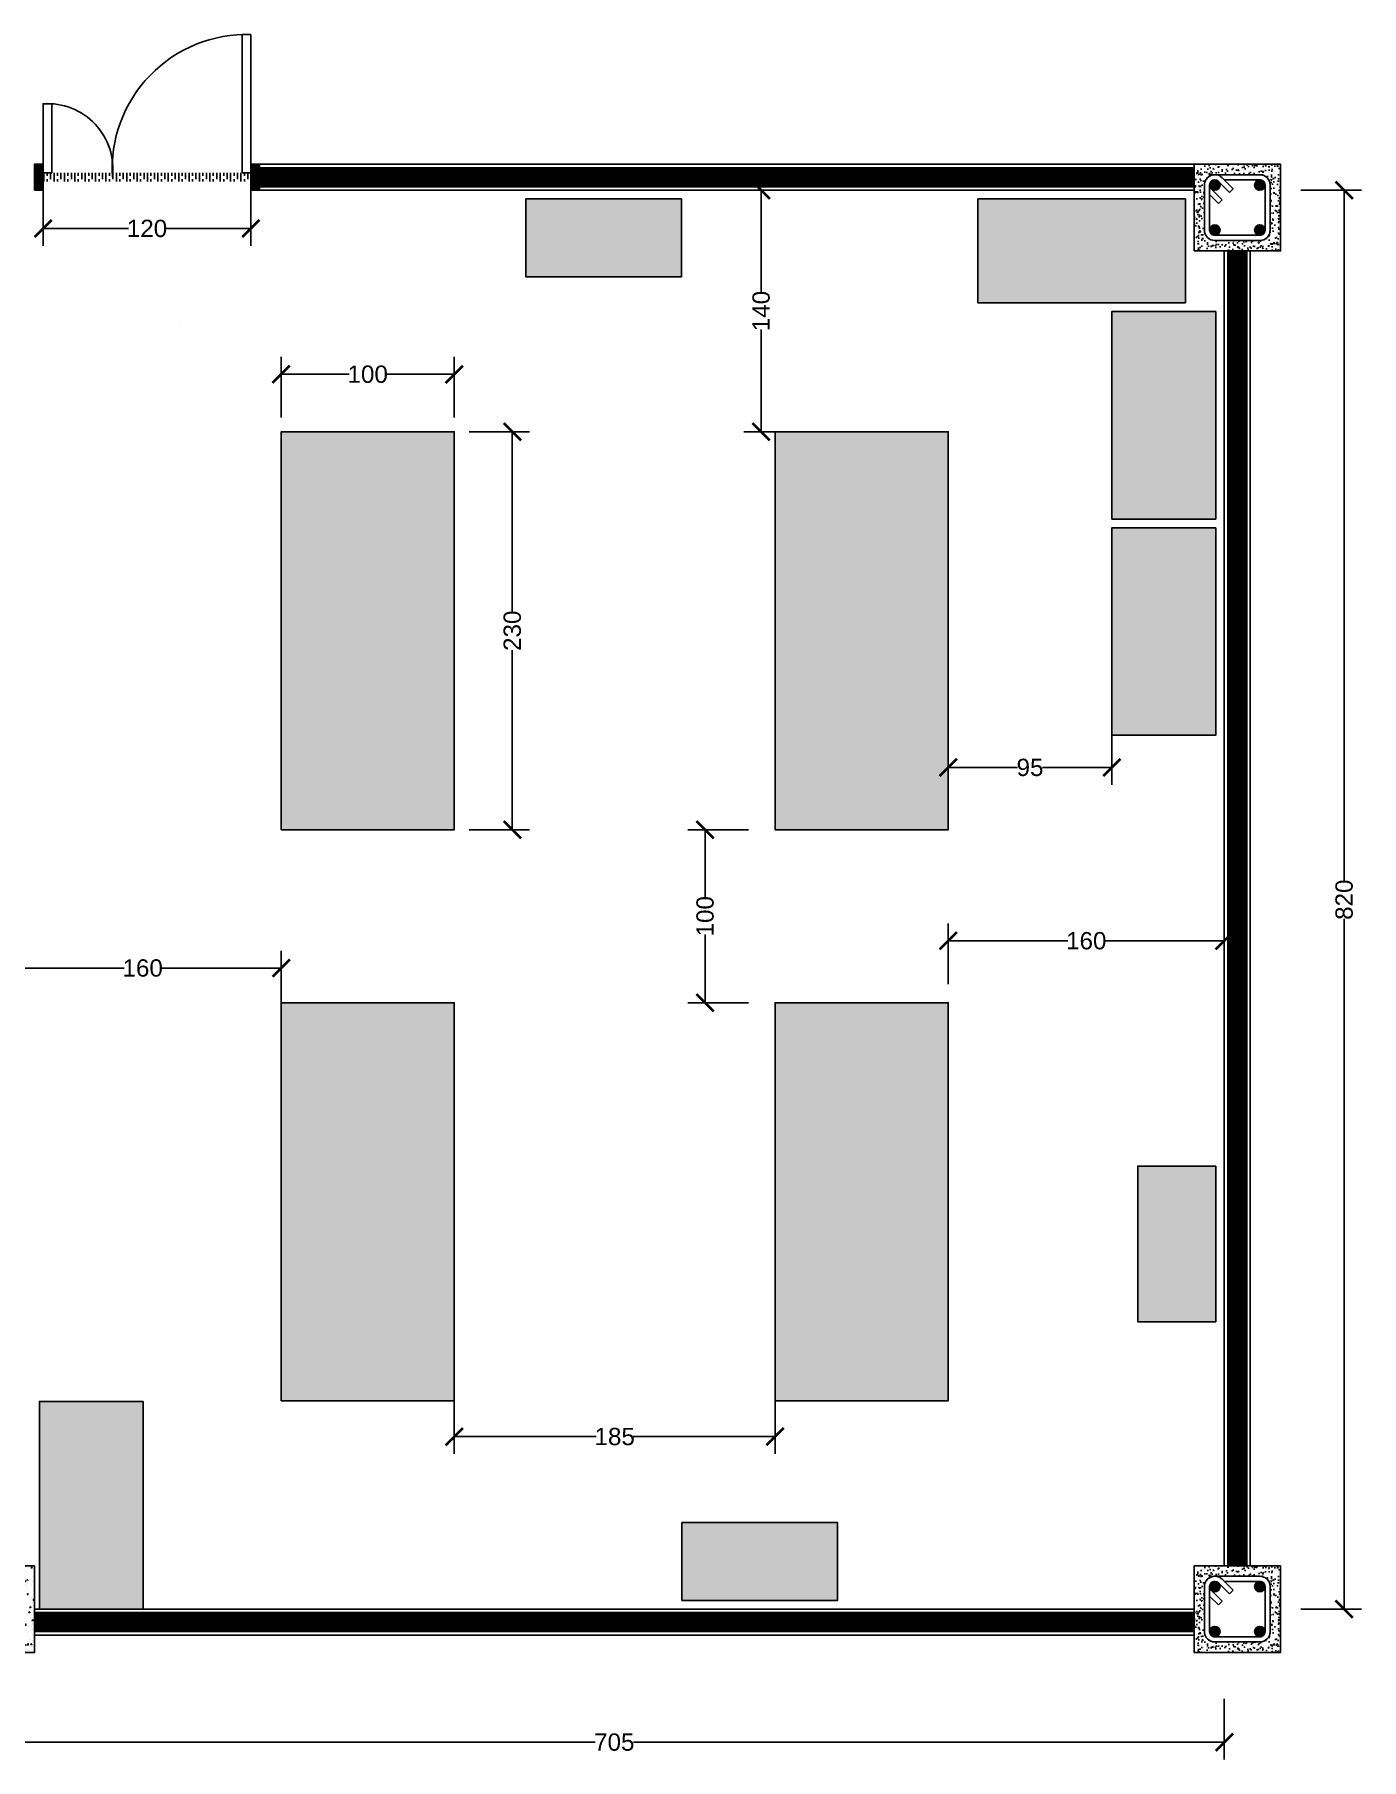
# Model space of a CAD drawing. Header units: centimetres. Extents: x 195 to 3171, y 201 to 1203.
# Drawn here: x 2405 to 3171, y 201 to 1198 of the extents above; entities that cross this region are included whole.
import ezdxf

# ---------------------------------------------------------------- set-up
doc = ezdxf.new("R2010")
doc.units = ezdxf.units.CM
doc.header["$MEASUREMENT"] = 0
doc.layers.get('0').update_dxf_attribs({"true_color": 0xc2ced6})
for name, color, linetype, true_color in [('arsir', 7, 'Continuous', 0xb00b03), ('bENCH', 7, 'Continuous', 0xf7a1ac), ('dinding', 7, 'Continuous', 0x88aaa2), ('kolom', 7, 'Continuous', 0xc2ced6), ('Kusen', 7, 'Continuous', 0xfcbb83), ('text', 7, 'Continuous', 0x3b4d59)]:
    doc.layers.add(name, color=color, linetype=linetype, true_color=true_color)
doc.layers.get('0').off()
doc.styles.get("Standard").update_dxf_attribs({"font": 'arial.ttf'})
doc.dimstyles.get("Standard").update_dxf_attribs({"dimtxt": 10, "dimasz": 10, "dimexe": 10, "dimexo": 0.0625, "dimgap": 0.09, "dimtad": 0, "dimdec": 0, "dimzin": 0, "dimdsep": 46, "dimtxsty": 'Standard', "dimblk": 'ARCHTICK', "dimcen": 0.09, "dimadec": 0, "dimazin": 0, "dimtfac": 1, "dimtdec": 0, "dimtofl": 0, "dimtmove": 0, "dimatfit": 3, "dimfxl": 25, "dimfxlon": 1, "dimtolj": 1, "dimtzin": 0, "dimarcsym": 0})
pattern_1 = [(45, (2758.27505, -227.29553), (-0.1767767, 0.1767767), []), (45, (2758.45183, -227.29553), (-0.1767767, 0.1767767), [0.125, -0.0625])]
pattern_2 = [(45, (2758.27505, 582.70447), (-0.1767767, 0.1767767), []), (45, (2758.45183, 582.70447), (-0.1767767, 0.1767767), [0.125, -0.0625])]
pattern_3 = [(90, (0, 0), (6, -4e-16), [10, -2]), (90, (2, -2), (6, -4e-16), [6, -1.5, 3, -1.5]), (90, (4, -5), (6, -4e-16), [10, -2])]
pattern_4 = [(45, (0, 0), (-0.0883883476, 0.0883883476), []), (45, (0, 0.0625), (-0.0883883476, 0.0883883476), [])]

# ---------------------------------------------------------------- blocks, each defined once
blk = doc.blocks.new('_ArchTick')
at = {"color": 0, "linetype": 'ByBlock', "const_width": 0.15}
blk.add_lwpolyline([(-0.5, -0.5), (0.5, 0.5)], dxfattribs=at)
blk = doc.blocks.new('*D22')
at = {"layer": 'text', "color": 0, "lineweight": -2, "transparency": 16777216}
for p, q in [((3136.45, 1107.66), (3171.45, 1107.66)), ((3161.45, 1107.66), (3161.45, 708.78)), ((3161.45, 287.66), (3161.45, 686.53)), ((3136.45, 287.66), (3171.45, 287.66))]:
    blk.add_line(p, q, dxfattribs=at)
at = {"layer": 'text', "color": 0, "lineweight": -2, "transparency": 16777216, "xscale": 10, "yscale": 10, "zscale": 10}
for p, rotation in [((3161.45, 1107.66), 90), ((3161.45, 287.66), 270)]:
    blk.add_blockref('_ArchTick', p, dxfattribs=dict(at, rotation=rotation))
at = {"layer": 'text', "color": 0, "transparency": 16777216, "insert": (3161.45, 697.66), "char_height": 10, "attachment_point": 5, "rotation": 90}
blk.add_mtext('\\A1;820', dxfattribs=at)
blk = doc.blocks.new('*D23')
at = {"layer": 'text', "color": 0, "lineweight": -2, "transparency": 16777216}
for p, q in [((2387.2, 235.74), (2387.2, 200.74)), ((3092.2, 235.74), (3092.2, 200.74)), ((2387.2, 210.74), (2728.57, 210.74)), ((3092.2, 210.74), (2750.84, 210.74))]:
    blk.add_line(p, q, dxfattribs=at)
at = {"layer": 'text', "color": 0, "lineweight": -2, "transparency": 16777216, "xscale": 10, "yscale": 10, "zscale": 10, "rotation": 180}
blk.add_blockref('_ArchTick', (2387.2, 210.74), dxfattribs=at)
at = {"layer": 'text', "color": 0, "lineweight": -2, "transparency": 16777216, "xscale": 10, "yscale": 10, "zscale": 10}
blk.add_blockref('_ArchTick', (3092.2, 210.74), dxfattribs=at)
at = {"layer": 'text', "color": 0, "transparency": 16777216, "insert": (2739.7, 210.74), "char_height": 10, "attachment_point": 5}
blk.add_mtext('\\A1;705', dxfattribs=at)
blk = doc.blocks.new('*D27')
at = {"layer": 'text', "color": 0, "lineweight": -2, "transparency": 16777216}
for p, q in [((2387.2, 638.16), (2387.2, 668.14)), ((2547.23, 638.16), (2547.23, 668.14)), ((2387.2, 658.14), (2456.56, 658.14)), ((2547.23, 658.14), (2477.86, 658.14))]:
    blk.add_line(p, q, dxfattribs=at)
at = {"layer": 'text', "color": 0, "lineweight": -2, "transparency": 16777216, "xscale": 10, "yscale": 10, "zscale": 10, "rotation": 180}
blk.add_blockref('_ArchTick', (2387.2, 658.14), dxfattribs=at)
at = {"layer": 'text', "color": 0, "lineweight": -2, "transparency": 16777216, "xscale": 10, "yscale": 10, "zscale": 10}
blk.add_blockref('_ArchTick', (2547.23, 658.14), dxfattribs=at)
at = {"layer": 'text', "color": 0, "transparency": 16777216, "insert": (2467.21, 658.14), "char_height": 10, "attachment_point": 5}
blk.add_mtext('\\A1;160', dxfattribs=at)
blk = doc.blocks.new('*D28')
at = {"layer": 'text', "color": 0, "lineweight": -2, "transparency": 16777216}
for p, q in [((2932.66, 792.59), (2932.66, 764.06)), ((3027.2, 792.59), (3027.2, 764.06)), ((2932.66, 774.06), (2972.64, 774.06)), ((3027.2, 774.06), (2987.22, 774.06))]:
    blk.add_line(p, q, dxfattribs=at)
at = {"layer": 'text', "color": 0, "lineweight": -2, "transparency": 16777216, "xscale": 10, "yscale": 10, "zscale": 10, "rotation": 180}
blk.add_blockref('_ArchTick', (2932.66, 774.06), dxfattribs=at)
at = {"layer": 'text', "color": 0, "lineweight": -2, "transparency": 16777216, "xscale": 10, "yscale": 10, "zscale": 10}
blk.add_blockref('_ArchTick', (3027.2, 774.06), dxfattribs=at)
at = {"layer": 'text', "color": 0, "transparency": 16777216, "insert": (2979.93, 774.06), "char_height": 10, "attachment_point": 5}
blk.add_mtext('\\A1;95', dxfattribs=at)
blk = doc.blocks.new('*D29')
at = {"layer": 'text', "color": 0, "lineweight": -2, "transparency": 16777216}
for p, q in [((2932.66, 648.89), (2932.66, 683.89)), ((3092.2, 648.89), (3092.2, 683.89)), ((2932.66, 673.89), (3001.78, 673.89)), ((3092.2, 673.89), (3023.08, 673.89))]:
    blk.add_line(p, q, dxfattribs=at)
at = {"layer": 'text', "color": 0, "lineweight": -2, "transparency": 16777216, "xscale": 10, "yscale": 10, "zscale": 10, "rotation": 180}
blk.add_blockref('_ArchTick', (2932.66, 673.89), dxfattribs=at)
at = {"layer": 'text', "color": 0, "lineweight": -2, "transparency": 16777216, "xscale": 10, "yscale": 10, "zscale": 10}
blk.add_blockref('_ArchTick', (3092.2, 673.89), dxfattribs=at)
at = {"layer": 'text', "color": 0, "transparency": 16777216, "insert": (3012.43, 673.89), "char_height": 10, "attachment_point": 5}
blk.add_mtext('\\A1;160', dxfattribs=at)
blk = doc.blocks.new('*D30')
at = {"layer": 'text', "color": 0, "lineweight": -2, "transparency": 16777216}
for p, q in [((2832.59, 1107.66), (2814.58, 1107.66)), ((2824.58, 1107.66), (2824.58, 1048.53)), ((2824.58, 968.1), (2824.58, 1027.23)), ((2832.59, 968.1), (2814.58, 968.1))]:
    blk.add_line(p, q, dxfattribs=at)
at = {"layer": 'text', "color": 0, "lineweight": -2, "transparency": 16777216, "xscale": 10, "yscale": 10, "zscale": 10}
for p, rotation in [((2824.58, 1107.66), 90), ((2824.58, 968.1), 270)]:
    blk.add_blockref('_ArchTick', p, dxfattribs=dict(at, rotation=rotation))
at = {"layer": 'text', "color": 0, "transparency": 16777216, "insert": (2824.58, 1037.88), "char_height": 10, "attachment_point": 5, "rotation": 90}
blk.add_mtext('\\A1;140', dxfattribs=at)
blk = doc.blocks.new('*D31')
at = {"layer": 'text', "color": 0, "lineweight": -2, "transparency": 16777216}
for p, q in [((2817.2, 738.1), (2782.2, 738.1)), ((2792.2, 738.1), (2792.2, 698.75)), ((2792.2, 638.1), (2792.2, 677.45)), ((2817.2, 638.1), (2782.2, 638.1))]:
    blk.add_line(p, q, dxfattribs=at)
at = {"layer": 'text', "color": 0, "lineweight": -2, "transparency": 16777216, "xscale": 10, "yscale": 10, "zscale": 10}
for p, rotation in [((2792.2, 738.1), 90), ((2792.2, 638.1), 270)]:
    blk.add_blockref('_ArchTick', p, dxfattribs=dict(at, rotation=rotation))
at = {"layer": 'text', "color": 0, "transparency": 16777216, "insert": (2792.2, 688.1), "char_height": 10, "attachment_point": 5, "rotation": 90}
blk.add_mtext('\\A1;100', dxfattribs=at)
blk = doc.blocks.new('*D32')
at = {"layer": 'text', "color": 0, "lineweight": -2, "transparency": 16777216}
for p, q in [((2647.23, 408.04), (2647.23, 377.34)), ((2832.66, 408.04), (2832.66, 377.34)), ((2647.23, 387.34), (2729.24, 387.34)), ((2832.66, 387.34), (2750.64, 387.34))]:
    blk.add_line(p, q, dxfattribs=at)
at = {"layer": 'text', "color": 0, "lineweight": -2, "transparency": 16777216, "xscale": 10, "yscale": 10, "zscale": 10, "rotation": 180}
blk.add_blockref('_ArchTick', (2647.23, 387.34), dxfattribs=at)
at = {"layer": 'text', "color": 0, "lineweight": -2, "transparency": 16777216, "xscale": 10, "yscale": 10, "zscale": 10}
blk.add_blockref('_ArchTick', (2832.66, 387.34), dxfattribs=at)
at = {"layer": 'text', "color": 0, "transparency": 16777216, "insert": (2739.94, 387.34), "char_height": 10, "attachment_point": 5}
blk.add_mtext('\\A1;185', dxfattribs=at)
blk = doc.blocks.new('*D35')
at = {"layer": 'text', "color": 0, "lineweight": -2, "transparency": 16777216}
for p, q in [((2655.79, 968.1), (2690.79, 968.1)), ((2680.79, 968.1), (2680.79, 864.3)), ((2680.79, 738.1), (2680.79, 841.89)), ((2655.79, 738.1), (2690.79, 738.1))]:
    blk.add_line(p, q, dxfattribs=at)
at = {"layer": 'text', "color": 0, "lineweight": -2, "transparency": 16777216, "xscale": 10, "yscale": 10, "zscale": 10}
for p, rotation in [((2680.79, 968.1), 90), ((2680.79, 738.1), 270)]:
    blk.add_blockref('_ArchTick', p, dxfattribs=dict(at, rotation=rotation))
at = {"layer": 'text', "color": 0, "transparency": 16777216, "insert": (2680.79, 853.1), "char_height": 10, "attachment_point": 5, "rotation": 90}
blk.add_mtext('\\A1;230', dxfattribs=at)
blk = doc.blocks.new('*D36')
at = {"layer": 'text', "color": 0, "lineweight": -2, "transparency": 16777216}
for p, q in [((2547.23, 976.31), (2547.23, 1011.31)), ((2647.23, 976.31), (2647.23, 1011.31)), ((2547.23, 1001.31), (2586.58, 1001.31)), ((2647.23, 1001.31), (2607.88, 1001.31))]:
    blk.add_line(p, q, dxfattribs=at)
at = {"layer": 'text', "color": 0, "lineweight": -2, "transparency": 16777216, "xscale": 10, "yscale": 10, "zscale": 10, "rotation": 180}
blk.add_blockref('_ArchTick', (2547.23, 1001.31), dxfattribs=at)
at = {"layer": 'text', "color": 0, "lineweight": -2, "transparency": 16777216, "xscale": 10, "yscale": 10, "zscale": 10}
blk.add_blockref('_ArchTick', (2647.23, 1001.31), dxfattribs=at)
at = {"layer": 'text', "color": 0, "transparency": 16777216, "insert": (2597.23, 1001.31), "char_height": 10, "attachment_point": 5}
blk.add_mtext('\\A1;100', dxfattribs=at)
blk = doc.blocks.new('*D39')
at = {"layer": 'text', "color": 0, "lineweight": -2, "transparency": 16777216}
for p, q in [((2409.7, 1107.59), (2409.7, 1075.57)), ((2529.7, 1107.59), (2529.7, 1075.57)), ((2409.7, 1085.57), (2459.05, 1085.57)), ((2529.7, 1085.57), (2480.35, 1085.57))]:
    blk.add_line(p, q, dxfattribs=at)
at = {"layer": 'text', "color": 0, "lineweight": -2, "transparency": 16777216, "xscale": 10, "yscale": 10, "zscale": 10, "rotation": 180}
blk.add_blockref('_ArchTick', (2409.7, 1085.57), dxfattribs=at)
at = {"layer": 'text', "color": 0, "lineweight": -2, "transparency": 16777216, "xscale": 10, "yscale": 10, "zscale": 10}
blk.add_blockref('_ArchTick', (2529.7, 1085.57), dxfattribs=at)
at = {"layer": 'text', "color": 0, "transparency": 16777216, "insert": (2469.7, 1085.57), "char_height": 10, "attachment_point": 5}
blk.add_mtext('\\A1;120', dxfattribs=at)

msp = doc.modelspace()

# ---------------------------------------------------------------- hatches: boundary and pattern name
at = {"layer": 'arsir'}
h = msp.add_hatch(dxfattribs=at)
h.set_pattern_fill('STEEL', color=256)
h.set_pattern_definition([(45, (2160, 0), (-0.088388348, 0.088388348), []), (45, (2160, 0.0625), (-0.088388348, 0.088388348), [])])
h.paths.add_polyline_path([(2534.7, 1122.66), (2529.7, 1122.66), (2529.7, 1107.66), (2534.7, 1107.66)])
h.paths.add_polyline_path([(2409.7, 1122.66), (2404.7, 1122.66), (2404.7, 1107.66), (2409.7, 1107.66)])
h = msp.add_hatch(dxfattribs=at)
h.set_pattern_fill('GOST_WOOD', color=256)
h.set_pattern_definition([(90, (2160, 0), (6, -4e-16), [10, -2]), (90, (2162, -2), (6, -4e-16), [6, -1.5, 3, -1.5]), (90, (2164, -5), (6, -4e-16), [10, -2])])
h.paths.add_polyline_path([(2529.7, 1117.66), (2449.7, 1117.66), (2449.7, 1112.66), (2529.7, 1112.66)])
h.paths.add_polyline_path([(2449.7, 1117.66), (2409.7, 1117.66), (2409.7, 1112.66), (2449.7, 1112.66)])
h = msp.add_hatch(dxfattribs=at)
h.set_pattern_fill('ANSI32', color=256)
h.set_pattern_definition([(45, (2085.055, 135.4548), (-0.26516504, 0.26516504), []), (45, (2085.2318, 135.4548), (-0.26516504, 0.26516504), [])])
h.paths.add_polyline_path([(2534.7, 1120.66), (2534.7, 1109.66), (3074.7, 1109.66), (3074.7, 1120.66)])
h = msp.add_hatch(dxfattribs=at)
h.set_pattern_fill('AR-CONC', color=256)
h.set_pattern_definition([(50, (2758.275, 582.7045), (7.1726, -0.62752), [0.75, -8.25]), (355, (2758.275, 582.7045), (-1.38751, 7.52192), [0.6, -6.6]), (100.4514, (2758.873, 582.652), (5.78509, 6.8944), [0.6374, -7.01142]), (46.1842, (2758.275, 584.7045), (10.67241, -1.65519), [1.125, -12.375]), (96.6356, (2759.164, 584.567), (9.34662, 9.74119), [0.9561, -10.51714]), (351.1842, (2758.275, 584.704), (9.34662, 9.74119), [0.9, -9.9]), (21, (2759.275, 584.2045), (5.96907, -4.02619), [0.75, -8.25]), (326, (2759.275, 584.2045), (2.43315, 7.2515), [0.6, -6.6]), (71.4514, (2759.7725, 583.869), (8.402224, 3.22531), [0.6374, -7.01142]), (37.5, (2758.275, 582.7045), (0.121599, 3.328939), [0, -6.52, 0, -6.7, 0, -6.625]), (7.5, (2758.275, 582.7045), (2.630695, 3.944117), [0, -3.82, 0, -6.37, 0, -2.525]), (327.5, (2756.045, 582.7045), (5.338224, -0.225549), [0, -2.5, 0, -7.8, 0, -10.35]), (317.5, (2755.045, 582.7045), (5.831862, 1.00105), [0, -3.25, 0, -5.18, 0, -7.35])])
h.paths.add_polyline_path([(3074.7, 1122.66), (3074.7, 1072.66), (3124.7, 1072.66), (3124.7, 1122.66)])
h.paths.add_polyline_path([(3086.7, 1078.66), (3112.7, 1078.66, 0.414214), (3118.7, 1084.66), (3118.7, 1110.66, 0.414214), (3112.7, 1116.66), (3086.7, 1116.66, 0.414214), (3080.7, 1110.66), (3080.7, 1084.66, 0.414214)], flags=16)
h.paths.add_polyline_path([(3112.7, 1113.66, -0.414214), (3115.7, 1110.66), (3115.7, 1084.66, -0.414214), (3112.7, 1081.66), (3086.7, 1081.66, -0.414214), (3083.7, 1084.66), (3083.7, 1110.66, -0.667714), (3088.82, 1112.78), (3090.94, 1114.9), (3092.19, 1113.66)], flags=0)
h.paths.add_polyline_path([(3083.7, 1110.66, -1), (3089.7, 1110.66, -1)], flags=0)
h.paths.add_polyline_path([(3115.7, 1110.66, -1), (3109.7, 1110.66, -1)], flags=0)
h.paths.add_polyline_path([(3089.7, 1084.66, -1), (3083.7, 1084.66, -1)], flags=0)
h.paths.add_polyline_path([(3115.7, 1084.66, -1), (3109.7, 1084.66, -1)], flags=0)
h.paths.add_polyline_path([(3083.7, 1110.66, 1), (3089.7, 1110.66, 1)], flags=0)
h = msp.add_hatch(dxfattribs=at)
h.set_pattern_fill('ANSI33', color=256)
h.set_pattern_definition(pattern_2)
h.paths.add_polyline_path([(3089.7, 1110.66, 1), (3083.7, 1110.66, 1)])
h = msp.add_hatch(dxfattribs=at)
h.set_pattern_fill('ANSI33', color=256)
h.set_pattern_definition(pattern_2)
h.paths.add_polyline_path([(3115.7, 1110.66, 1), (3109.7, 1110.66, 1)])
at = {"layer": 'arsir', "true_color": 0xc7c8ca}
h = msp.add_hatch(dxfattribs=at)
h.set_pattern_fill('STEEL', color=9)
h.set_pattern_definition(pattern_4)
h.paths.add_polyline_path([(618.53, 1102.66), (528.53, 1102.66), (528.53, 1057.66), (618.53, 1057.66)])
h.paths.add_polyline_path([(708.74, 337.66), (618.74, 337.66), (618.74, 292.66), (708.74, 292.66)])
h.paths.add_polyline_path([(927.2, 543.73), (882.2, 543.73), (882.2, 453.73), (927.2, 453.73)])
h.paths.add_polyline_path([(1647.2, 1042.45), (1602.2, 1042.45), (1602.2, 952.45), (1647.2, 952.45)])
h.paths.add_polyline_path([(1647.2, 947.45), (1602.2, 947.45), (1602.2, 857.45), (1647.2, 857.45)])
h.paths.add_polyline_path([(1647.2, 517.66), (1602.2, 517.66), (1602.2, 427.66), (1647.2, 427.66)])
h.paths.add_polyline_path([(1647.2, 422.66), (1602.2, 422.66), (1602.2, 332.66), (1647.2, 332.66)])
h.paths.add_polyline_path([(2058.53, 1102.66), (1968.53, 1102.66), (1968.53, 1057.66), (2058.53, 1057.66)])
h.paths.add_polyline_path([(2367.2, 422.66), (2322.2, 422.66), (2322.2, 332.66), (2367.2, 332.66)])
h.paths.add_polyline_path([(2367.2, 517.66), (2322.2, 517.66), (2322.2, 427.66), (2367.2, 427.66)])
h.paths.add_polyline_path([(2322.2, 332.66), (2260.63, 332.66), (2260.63, 292.66), (2322.2, 292.66)])
h.paths.add_polyline_path([(3087.2, 1037.66), (3027.2, 1037.66), (3027.2, 917.66), (3087.2, 917.66)])
h.paths.add_polyline_path([(3087.2, 912.66), (3027.2, 912.66), (3027.2, 792.66), (3087.2, 792.66)])
h.paths.add_polyline_path([(3087.2, 543.73), (3042.2, 543.73), (3042.2, 453.73), (3087.2, 453.73)])
h.paths.add_polyline_path([(2868.74, 337.66), (2778.74, 337.66), (2778.74, 292.66), (2868.74, 292.66)])
at = {"layer": 'arsir', "true_color": 0x636466}
h = msp.add_hatch(dxfattribs=at)
h.set_pattern_fill('STEEL', color=251)
h.set_pattern_definition(pattern_4)
h.paths.add_polyline_path([(909.7, 1102.66), (789.7, 1102.66), (789.7, 1042.66), (909.7, 1042.66)])
h.paths.add_polyline_path([(927.2, 1037.66), (867.2, 1037.66), (867.2, 917.66), (927.2, 917.66)])
h.paths.add_polyline_path([(927.2, 912.66), (867.2, 912.66), (867.2, 792.66), (927.2, 792.66)])
h.paths.add_polyline_path([(2778.53, 1102.66), (2688.53, 1102.66), (2688.53, 1057.66), (2778.53, 1057.66)])
h.paths.add_polyline_path([(3069.7, 1102.66), (2949.7, 1102.66), (2949.7, 1042.66), (3069.7, 1042.66)])
at = {"layer": 'arsir'}
h = msp.add_hatch(dxfattribs=at)
h.set_pattern_fill('ANSI33', color=256)
h.set_pattern_definition(pattern_2)
h.paths.add_polyline_path([(3089.7, 1084.66, 1), (3083.7, 1084.66, 1)])
h = msp.add_hatch(dxfattribs=at)
h.set_pattern_fill('ANSI33', color=256)
h.set_pattern_definition(pattern_2)
h.paths.add_polyline_path([(3115.7, 1084.66, 1), (3109.7, 1084.66, 1)])
h = msp.add_hatch(dxfattribs=at)
h.set_pattern_fill('ANSI32', color=256, angle=90)
h.set_pattern_definition([(135, (4079.40265, 188.0089), (-0.26516504, -0.26516504), []), (135, (4079.40265, 188.18567), (-0.26516504, -0.26516504), [])])
h.paths.add_polyline_path([(3105.2, 1072.66), (3094.2, 1072.66), (3094.2, 312.66), (3105.2, 312.66)])
at = {"layer": 'arsir', "true_color": 0xfecc66}
h = msp.add_hatch(dxfattribs=at)
h.set_pattern_fill('GOST_WOOD', color=31)
h.set_pattern_definition(pattern_3)
h.paths.add_polyline_path([(1406.3, 1054.5), (1176.3, 1054.5), (1176.3, 954.5), (1406.3, 954.5)])
h.paths.add_polyline_path([(2467.56, 407.66), (2407.56, 407.66), (2407.56, 287.66), (2467.56, 287.66)])
h = msp.add_hatch(dxfattribs=at)
h.set_pattern_fill('GOST_WOOD', color=31)
h.set_pattern_definition(pattern_3)
h.paths.add_polyline_path([(487.2, 873.1), (387.2, 873.1), (387.2, 643.1), (487.2, 643.1)])
h.paths.add_polyline_path([(487.2, 638.1), (387.2, 638.1), (387.2, 408.1), (487.2, 408.1)])
h.paths.add_polyline_path([(772.63, 753.1), (672.63, 753.1), (672.63, 523.1), (772.63, 523.1)])
h.paths.add_polyline_path([(772.63, 988.1), (672.63, 988.1), (672.63, 758.1), (772.63, 758.1)])
h.paths.add_polyline_path([(1207.2, 903.1), (1107.2, 903.1), (1107.2, 673.1), (1207.2, 673.1)])
h.paths.add_polyline_path([(1207.2, 668.1), (1107.2, 668.1), (1107.2, 438.1), (1207.2, 438.1)])
h.paths.add_polyline_path([(1492.63, 668.1), (1392.63, 668.1), (1392.63, 438.1), (1492.63, 438.1)])
h.paths.add_polyline_path([(1492.63, 903.1), (1392.63, 903.1), (1392.63, 673.1), (1492.63, 673.1)])
h.paths.add_polyline_path([(858.55, 407.66), (798.55, 407.66), (798.55, 287.66), (858.55, 287.66)])
h.paths.add_polyline_path([(347.56, 412.66), (287.56, 412.66), (287.56, 292.66), (347.56, 292.66)])
h.paths.add_polyline_path([(1927.2, 968.1), (1827.2, 968.1), (1827.2, 738.1), (1927.2, 738.1)])
h.paths.add_polyline_path([(1927.2, 638.1), (1827.2, 638.1), (1827.2, 408.1), (1927.2, 408.1)])
h.paths.add_polyline_path([(2212.63, 638.1), (2112.63, 638.1), (2112.63, 408.1), (2212.63, 408.1)])
h.paths.add_polyline_path([(2212.63, 968.1), (2112.63, 968.1), (2112.63, 738.1), (2212.63, 738.1)])
h.paths.add_polyline_path([(1786.84, 412.65), (1726.84, 412.65), (1726.84, 292.65), (1786.84, 292.65)])
h.paths.add_polyline_path([(1066.83, 412.66), (1006.83, 412.66), (1006.83, 292.66), (1066.83, 292.66)])
h.paths.add_polyline_path([(2647.23, 638.1), (2547.23, 638.1), (2547.23, 408.1), (2647.23, 408.1)])
h.paths.add_polyline_path([(2647.23, 968.1), (2547.23, 968.1), (2547.23, 738.1), (2647.23, 738.1)])
h.paths.add_polyline_path([(2932.66, 968.1), (2832.66, 968.1), (2832.66, 738.1), (2932.66, 738.1)])
h.paths.add_polyline_path([(2932.66, 638.1), (2832.66, 638.1), (2832.66, 408.1), (2932.66, 408.1)])
at = {"layer": 'arsir'}
h = msp.add_hatch(dxfattribs=at)
h.set_pattern_fill('AR-CONC', color=256)
h.set_pattern_definition([(50, (2038.275, -227.2955), (7.1726, -0.62752), [0.75, -8.25]), (355, (2038.275, -227.2955), (-1.38751, 7.52192), [0.6, -6.6]), (100.4514, (2038.873, -227.348), (5.78509, 6.8944), [0.6374, -7.01142]), (46.1842, (2038.275, -225.2955), (10.67241, -1.65519), [1.125, -12.375]), (96.6356, (2039.164, -225.433), (9.34662, 9.74119), [0.9561, -10.51714]), (351.1842, (2038.275, -225.296), (9.34662, 9.74119), [0.9, -9.9]), (21, (2039.275, -225.7955), (5.96907, -4.02619), [0.75, -8.25]), (326, (2039.275, -225.7955), (2.43315, 7.2515), [0.6, -6.6]), (71.4514, (2039.7725, -226.131), (8.402224, 3.22531), [0.6374, -7.01142]), (37.5, (2038.275, -227.2955), (0.121599, 3.328939), [0, -6.52, 0, -6.7, 0, -6.625]), (7.5, (2038.275, -227.2955), (2.630695, 3.944117), [0, -3.82, 0, -6.37, 0, -2.525]), (327.5, (2036.045, -227.2955), (5.338224, -0.225549), [0, -2.5, 0, -7.8, 0, -10.35]), (317.5, (2035.045, -227.2955), (5.831862, 1.00105), [0, -3.25, 0, -5.18, 0, -7.35])])
h.paths.add_polyline_path([(2354.7, 312.66), (2354.7, 262.66), (2404.7, 262.66), (2404.7, 312.66)])
h.paths.add_polyline_path([(2392.7, 306.66, -0.414214), (2398.7, 300.66), (2398.7, 274.66, -0.414214), (2392.7, 268.66), (2366.7, 268.66, -0.414214), (2360.7, 274.66), (2360.7, 300.66, -0.414214), (2366.7, 306.66)], flags=0)
h.paths.add_polyline_path([(2392.7, 303.66, -0.414214), (2395.7, 300.66), (2395.7, 274.66, -0.414214), (2392.7, 271.66), (2366.7, 271.66, -0.414214), (2363.7, 274.66), (2363.7, 300.66, -0.414214), (2366.7, 303.66, -0.198578), (2368.82, 302.78), (2375.19, 296.42), (2377.31, 298.55), (2372.19, 303.66)], flags=0)
h.paths.add_polyline_path([(2369.7, 300.66, -1), (2363.7, 300.66, -1)], flags=0)
h.paths.add_polyline_path([(2395.7, 300.66, -1), (2389.7, 300.66, -1)], flags=0)
h.paths.add_polyline_path([(2369.7, 274.66, -1), (2363.7, 274.66, -1)], flags=0)
h.paths.add_polyline_path([(2395.7, 274.66, -1), (2389.7, 274.66, -1)], flags=0)
h.paths.add_polyline_path([(2370.94, 304.9, 0.667714), (2360.7, 300.66), (2360.7, 274.66, 0.414214), (2366.7, 268.66), (2392.7, 268.66, 0.414214), (2398.7, 274.66), (2398.7, 300.66, 0.414214), (2392.7, 306.66), (2366.7, 306.66, -0.198578), (2370.94, 304.9), (2372.19, 303.66), (2392.7, 303.66, -0.414214), (2395.7, 300.66), (2395.7, 274.66, -0.414214), (2392.7, 271.66), (2366.7, 271.66, -0.414214), (2363.7, 274.66), (2363.7, 300.66, -0.414214), (2366.7, 303.66, -0.414214), (2369.7, 300.66, -1), (2363.7, 300.66), (2363.7, 274.66, 0.414214), (2366.7, 271.66), (2392.7, 271.66, 0.414214), (2395.7, 274.66), (2395.7, 300.66, 0.414214), (2392.7, 303.66), (2372.19, 303.66)], flags=16)
h = msp.add_hatch(dxfattribs=at)
h.set_pattern_fill('AR-CONC', color=256)
h.set_pattern_definition([(50, (2758.275, -227.2955), (7.1726, -0.62752), [0.75, -8.25]), (355, (2758.275, -227.2955), (-1.38751, 7.52192), [0.6, -6.6]), (100.4514, (2758.873, -227.348), (5.78509, 6.8944), [0.6374, -7.01142]), (46.1842, (2758.275, -225.2955), (10.67241, -1.65519), [1.125, -12.375]), (96.6356, (2759.164, -225.433), (9.34662, 9.74119), [0.9561, -10.51714]), (351.1842, (2758.275, -225.296), (9.34662, 9.74119), [0.9, -9.9]), (21, (2759.275, -225.7955), (5.96907, -4.02619), [0.75, -8.25]), (326, (2759.275, -225.7955), (2.43315, 7.2515), [0.6, -6.6]), (71.4514, (2759.7725, -226.131), (8.402224, 3.22531), [0.6374, -7.01142]), (37.5, (2758.275, -227.2955), (0.121599, 3.328939), [0, -6.52, 0, -6.7, 0, -6.625]), (7.5, (2758.275, -227.2955), (2.630695, 3.944117), [0, -3.82, 0, -6.37, 0, -2.525]), (327.5, (2756.045, -227.2955), (5.338224, -0.225549), [0, -2.5, 0, -7.8, 0, -10.35]), (317.5, (2755.045, -227.2955), (5.831862, 1.00105), [0, -3.25, 0, -5.18, 0, -7.35])])
h.paths.add_polyline_path([(3074.7, 312.66), (3074.7, 262.66), (3124.7, 262.66), (3124.7, 312.66)])
h.paths.add_polyline_path([(3112.7, 306.66, -0.414214), (3118.7, 300.66), (3118.7, 274.66, -0.414214), (3112.7, 268.66), (3086.7, 268.66, -0.414214), (3080.7, 274.66), (3080.7, 300.66, -0.414214), (3086.7, 306.66)], flags=0)
h.paths.add_polyline_path([(3112.7, 303.66, -0.414214), (3115.7, 300.66), (3115.7, 274.66, -0.414214), (3112.7, 271.66), (3086.7, 271.66, -0.414214), (3083.7, 274.66), (3083.7, 300.66, -0.414214), (3086.7, 303.66, -0.198578), (3088.82, 302.78), (3095.19, 296.42), (3097.31, 298.55), (3092.19, 303.66)], flags=0)
h.paths.add_polyline_path([(3089.7, 300.66, -1), (3083.7, 300.66, -1)], flags=0)
h.paths.add_polyline_path([(3115.7, 300.66, -1), (3109.7, 300.66, -1)], flags=0)
h.paths.add_polyline_path([(3089.7, 274.66, -1), (3083.7, 274.66, -1)], flags=0)
h.paths.add_polyline_path([(3115.7, 274.66, -1), (3109.7, 274.66, -1)], flags=0)
h.paths.add_polyline_path([(3090.94, 304.9, 0.667714), (3080.7, 300.66), (3080.7, 274.66, 0.414214), (3086.7, 268.66), (3112.7, 268.66, 0.414214), (3118.7, 274.66), (3118.7, 300.66, 0.414214), (3112.7, 306.66), (3086.7, 306.66, -0.198578), (3090.94, 304.9), (3092.19, 303.66), (3112.7, 303.66, -0.414214), (3115.7, 300.66), (3115.7, 274.66, -0.414214), (3112.7, 271.66), (3086.7, 271.66, -0.414214), (3083.7, 274.66), (3083.7, 300.66, -0.414214), (3086.7, 303.66, -0.414214), (3089.7, 300.66, -1), (3083.7, 300.66), (3083.7, 274.66, 0.414214), (3086.7, 271.66), (3112.7, 271.66, 0.414214), (3115.7, 274.66), (3115.7, 300.66, 0.414214), (3112.7, 303.66), (3092.19, 303.66)], flags=16)
h = msp.add_hatch(dxfattribs=at)
h.set_pattern_fill('ANSI33', color=256)
h.set_pattern_definition(pattern_1)
h.paths.add_polyline_path([(3089.7, 300.66, 1), (3083.7, 300.66, 1)])
h = msp.add_hatch(dxfattribs=at)
h.set_pattern_fill('ANSI33', color=256)
h.set_pattern_definition(pattern_1)
h.paths.add_polyline_path([(3115.7, 300.66, 1), (3109.7, 300.66, 1)])
h = msp.add_hatch(dxfattribs=at)
h.set_pattern_fill('ANSI32', color=256)
h.set_pattern_definition([(45, (2085.055, 15.4548), (-0.26516504, 0.26516504), []), (45, (2085.2318, 15.4548), (-0.26516504, 0.26516504), [])])
h.paths.add_polyline_path([(3074.7, 285.66), (3074.7, 274.66), (2404.7, 274.66), (2404.7, 285.66)])
h = msp.add_hatch(dxfattribs=at)
h.set_pattern_fill('ANSI33', color=256)
h.set_pattern_definition(pattern_1)
h.paths.add_polyline_path([(3083.7, 274.66, 1), (3089.7, 274.66, 1)])
h = msp.add_hatch(dxfattribs=at)
h.set_pattern_fill('ANSI33', color=256)
h.set_pattern_definition(pattern_1)
h.paths.add_polyline_path([(3109.7, 274.66, 1), (3115.7, 274.66, 1)])

# ---------------------------------------------------------------- linework, layer by layer
for centre in [(3086.7, 1110.66), (3086.7, 300.66)]:
    msp.add_circle(centre, 3, dxfattribs=at)
at = {"layer": 'arsir', "linetype": 'Continuous'}
msp.add_arc((2527.2, 1120.04), 77.65, 88.15509, 183.60771, dxfattribs=at)
at = {"layer": 'arsir'}
msp.add_arc((2412.2, 1119.94), 37.8, 352.73676, 93.79184, dxfattribs=at)
at = {"layer": 'bENCH'}
for points in [[(2688.53, 1102.66), (2688.53, 1057.66), (2778.53, 1057.66), (2778.53, 1102.66), (2688.53, 1102.66)], [(2949.7, 1102.66), (2949.7, 1042.66), (3069.7, 1042.66), (3069.7, 1102.66), (2949.7, 1102.66)], [(3087.2, 1037.66), (3027.2, 1037.66), (3027.2, 917.66), (3087.2, 917.66), (3087.2, 1037.66)], [(2547.23, 738.1), (2647.23, 738.1), (2647.23, 968.1), (2547.23, 968.1), (2547.23, 738.1)], [(2832.66, 738.1), (2932.66, 738.1), (2932.66, 968.1), (2832.66, 968.1), (2832.66, 738.1)], [(3087.2, 912.66), (3027.2, 912.66), (3027.2, 792.66), (3087.2, 792.66), (3087.2, 912.66)], [(2547.23, 408.1), (2647.23, 408.1), (2647.23, 638.1), (2547.23, 638.1), (2547.23, 408.1)], [(2832.66, 408.1), (2932.66, 408.1), (2932.66, 638.1), (2832.66, 638.1), (2832.66, 408.1)], [(3087.2, 543.73), (3042.2, 543.73), (3042.2, 453.73), (3087.2, 453.73), (3087.2, 543.73)], [(2467.56, 407.66), (2407.56, 407.66), (2407.56, 287.66), (2467.56, 287.66), (2467.56, 407.66)], [(2778.74, 337.66), (2778.74, 292.66), (2868.74, 292.66), (2868.74, 337.66), (2778.74, 337.66)]]:
    msp.add_lwpolyline(points, dxfattribs=at)
at = {"layer": 'dinding'}
for points in [[(2534.7, 1107.66), (3074.7, 1107.66), (3074.7, 1122.66), (2534.7, 1122.66)], [(2534.7, 1107.66), (3074.7, 1107.66), (3074.7, 1122.66), (2534.7, 1122.66)], [(2534.7, 1109.66), (3074.7, 1109.66), (3074.7, 1120.66), (2534.7, 1120.66)], [(3105.2, 312.66), (3105.2, 1072.66), (3094.2, 1072.66), (3094.2, 312.66)], [(3074.7, 285.66), (2404.7, 285.66), (2404.7, 274.66), (3074.7, 274.66)]]:
    msp.add_lwpolyline(points, close=True, dxfattribs=at)
for points in [[(3107.2, 312.66), (3107.2, 1072.66), (3092.2, 1072.66), (3092.2, 312.66), (3107.2, 312.66)], [(2488.48, 1030.22), (2488.48, 1030.22)], [(2404.7, 287.66), (3074.7, 287.66), (3074.7, 272.66), (2404.7, 272.66), (2404.7, 287.66)]]:
    msp.add_lwpolyline(points, dxfattribs=at)
at = {"layer": 'kolom'}
for p, q in [((3084.58, 1108.53), (3090.96, 1102.18)), ((3088.82, 1112.78), (3095.19, 1106.42)), ((3090.94, 1114.9), (3097.31, 1108.55)), ((3095.19, 1106.42), (3097.31, 1108.55)), ((3083.7, 1105.17), (3088.84, 1100.05)), ((3088.84, 1100.05), (3090.96, 1102.18)), ((3088.82, 302.78), (3095.19, 296.42)), ((3090.94, 304.9), (3097.31, 298.55)), ((3083.7, 295.17), (3088.84, 290.05)), ((3084.58, 298.53), (3090.96, 292.18)), ((3088.84, 290.05), (3090.96, 292.18)), ((3095.19, 296.42), (3097.31, 298.55))]:
    msp.add_line(p, q, dxfattribs=at)
for points in [[(3074.7, 1072.66), (3124.7, 1072.66), (3124.7, 1122.66), (3074.7, 1122.66), (3074.7, 1072.66)], [(2354.7, 262.66), (2404.7, 262.66), (2404.7, 312.66), (2354.7, 312.66), (2354.7, 262.66)], [(3074.7, 262.66), (3124.7, 262.66), (3124.7, 312.66), (3074.7, 312.66), (3074.7, 262.66)]]:
    msp.add_lwpolyline(points, dxfattribs=at)
for points in [[(3086.7, 1078.66), (3112.7, 1078.66, 0.414214), (3118.7, 1084.66), (3118.7, 1110.66, 0.414214), (3112.7, 1116.66), (3086.7, 1116.66, 0.414214), (3080.7, 1110.66), (3080.7, 1084.66, 0.414214)], [(3086.7, 268.66), (3112.7, 268.66, 0.414214), (3118.7, 274.66), (3118.7, 300.66, 0.414214), (3112.7, 306.66), (3086.7, 306.66, 0.414214), (3080.7, 300.66), (3080.7, 274.66, 0.414214)]]:
    msp.add_lwpolyline(points, format="xyb", close=True, dxfattribs=at)
for points in [[(3086.7, 1113.66, 0.414214), (3083.7, 1110.66), (3083.7, 1084.66, 0.414214), (3086.7, 1081.66), (3112.7, 1081.66, 0.414214), (3115.7, 1084.66), (3115.7, 1110.66, 0.414214), (3112.7, 1113.66), (3092.19, 1113.66)], [(3086.7, 303.66, 0.414214), (3083.7, 300.66), (3083.7, 274.66, 0.414214), (3086.7, 271.66), (3112.7, 271.66, 0.414214), (3115.7, 274.66), (3115.7, 300.66, 0.414214), (3112.7, 303.66), (3092.19, 303.66)]]:
    msp.add_lwpolyline(points, format="xyb", dxfattribs=at)
for centre in [(3086.7, 1110.66), (3112.7, 1110.66), (3086.7, 1084.66), (3112.7, 1084.66), (3086.7, 300.66), (3112.7, 300.66), (3086.7, 274.66), (3112.7, 274.66)]:
    msp.add_circle(centre, 3, dxfattribs=at)
for centre in [(3086.7, 1110.66), (3086.7, 300.66)]:
    msp.add_arc(centre, 6, 45.0737, 180, dxfattribs=at)
at = {"layer": 'Kusen'}
for p, q in [((2524.7, 1117.66), (2524.7, 1197.66)), ((2524.7, 1197.66), (2529.7, 1197.66)), ((2529.7, 1197.66), (2529.7, 1117.66)), ((2409.7, 1122.66), (2404.7, 1122.66)), ((2404.7, 1122.66), (2404.7, 1107.66)), ((2409.7, 1107.66), (2409.7, 1122.66)), ((2529.7, 1117.66), (2524.7, 1117.66)), ((2529.7, 1107.66), (2529.7, 1122.66)), ((2529.7, 1122.66), (2534.7, 1122.66)), ((2534.7, 1122.66), (2534.7, 1107.66)), ((2404.7, 1107.66), (2409.7, 1107.66)), ((2534.7, 1107.66), (2529.7, 1107.66))]:
    msp.add_line(p, q, dxfattribs=at)
msp.add_lwpolyline([(2409.7, 1117.66), (2409.7, 1157.66), (2414.7, 1157.66), (2414.7, 1117.66), (2409.7, 1117.66)], dxfattribs=at)

# ---------------------------------------------------------------- dimensions: what is measured, and where the dimension line sits
at = {"layer": 'text'}
for base, p1, p2, picture, middle in [((2409.7, 1085.57), (2529.7, 1107.66), (2409.7, 1107.66), '*D39', (2469.7, 1085.57)), ((2547.23, 1001.31), (2647.23, 968.1), (2547.23, 968.1), '*D36', (2597.23, 1001.31)), ((2932.66, 774.06), (3027.2, 792.66), (2932.66, 792.66), '*D28', (2979.93, 774.06)), ((3092.2, 673.89), (2932.66, 638.1), (3092.2, 638.1), '*D29', (3012.43, 673.89)), ((2387.2, 658.14), (2547.23, 638.1), (2387.2, 638.1), '*D27', (2467.21, 658.14)), ((2647.23, 387.34), (2832.66, 408.1), (2647.23, 408.1), '*D32', (2739.94, 387.34)), ((2387.2, 210.74), (3092.2, 312.66), (2387.2, 312.66), '*D23', (2739.7, 210.74))]:
    dim = msp.add_linear_dim(base=base, p1=p1, p2=p2, dimstyle='Standard', dxfattribs=at)
    dim.commit()
    dim.dimension.update_dxf_attribs({"geometry": picture, "text_midpoint": middle})
for base, p1, p2, picture, middle in [((2824.58, 1107.66), (2832.66, 968.1), (2832.66, 1107.66), '*D30', (2824.58, 1037.88)), ((3161.45, 287.66), (3074.7, 1107.66), (3074.7, 287.66), '*D22', (3161.45, 697.66)), ((2680.79, 968.1), (2647.23, 738.1), (2647.23, 968.1), '*D35', (2680.79, 853.1)), ((2792.2, 638.1), (2832.66, 738.1), (2832.66, 638.1), '*D31', (2792.2, 688.1))]:
    dim = msp.add_linear_dim(base=base, p1=p1, p2=p2, angle=90, dimstyle='Standard', dxfattribs=at)
    dim.commit()
    dim.dimension.update_dxf_attribs({"geometry": picture, "text_midpoint": middle})

doc.saveas('drawing.dxf')
